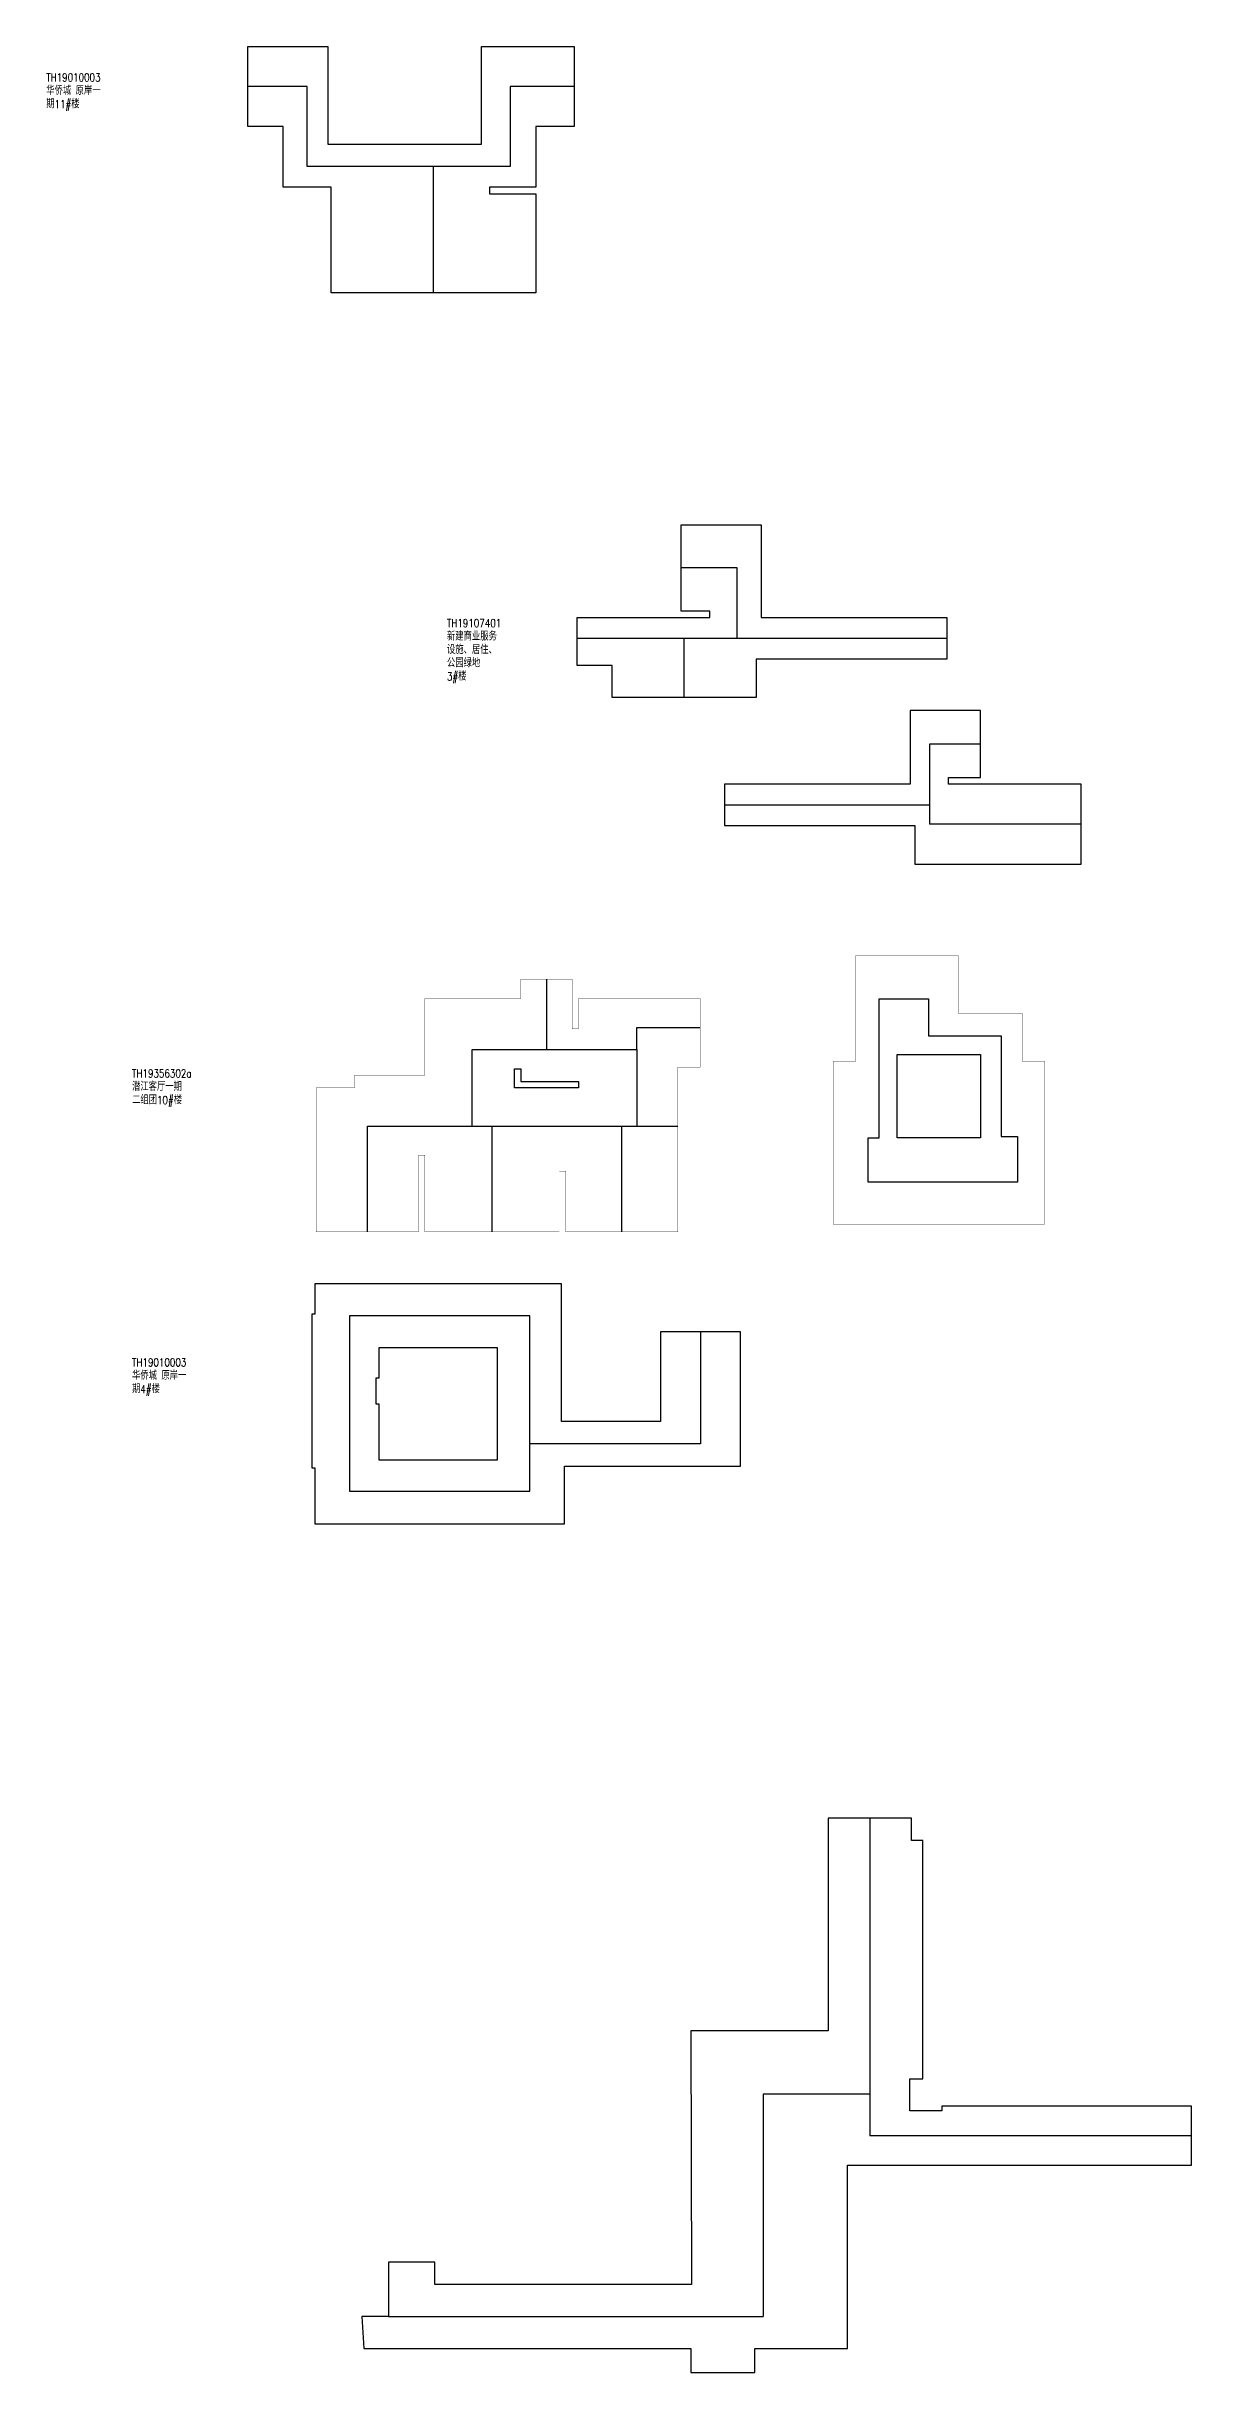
# Model space of a CAD drawing. Extents: x 562698 to 1410372, y 90292 to 698191.
# Drawn here: x 693988 to 729772, y 237357 to 310042 of the extents above; entities that cross this region are included whole.
import ezdxf

# ---------------------------------------------------------------- set-up
doc = ezdxf.new("R2010")
doc.units = 0
doc.header["$LTSCALE"] = 1000
for name, color, linetype in [('2号角度', 3, 'CONTINUOUS'), ('中心线示意', 3, 'CONTINUOUS'), ('墙', 6, 'CONTINUOUS')]:
    doc.layers.add(name, color=color, linetype=linetype)
doc.layers.add('AD-AREA-OUTL', color=31, linetype='CONTINUOUS', plot=False)
doc.styles.add('_TEL_DIM', font='SIMPLEX.shx', dxfattribs={"width": 0.8, "height": 3.5, "bigfont": 'tssdchn.shx'})

msp = doc.modelspace()

# ---------------------------------------------------------------- linework, layer by layer
at = {"layer": 'AD-AREA-OUTL'}
for points in [[(709283, 302342), (702883, 302342), (702883, 305642), (701383, 305642), (701383, 307542), (700283, 307542), (700283, 310042), (702783, 310042), (702783, 306992), (707583, 306992), (707583, 310042), (710483, 310042), (710483, 307542), (709283, 307542), (709283, 305642), (707833, 305642), (707833, 305442), (709283, 305442)], [(716171, 290896), (716171, 289696), (711671, 289696), (711671, 290696), (710571, 290696), (710571, 292196), (714721, 292196), (714721, 292396), (713821, 292396), (713821, 295096), (716321, 295096), (716321, 292196), (722121, 292196), (722121, 290896)], [(715179, 286995), (715179, 285695), (721129, 285695), (721129, 284495), (726329, 284495), (726329, 286995), (722179, 286995), (722179, 287195), (723179, 287195), (723179, 289295), (720979, 289295), (720979, 286995)], [(720578, 278538), (723178, 278538), (723178, 275938), (720578, 275938)], [(710178, 263879), (710178, 265679), (715678, 265679), (715678, 269879), (713178, 269879), (713178, 267079), (710078, 267079), (710078, 271379), (702378, 271379), (702378, 270429), (702278, 270429), (702278, 265629), (702378, 265629), (702378, 263879)], [(708078, 265879), (708078, 269379), (704378, 269379), (704378, 268429), (704278, 268429), (704278, 267629), (704378, 267629), (704378, 265879)], [(706122, 240807), (704672, 240807), (704672, 239107), (703846, 239107), (703908, 238107), (714122, 238107), (714122, 237357), (716122, 237357), (716122, 238107), (719022, 238107), (719022, 243832), (729772, 243832), (729772, 245682), (721972, 245682), (721972, 245532), (720972, 245532), (720972, 246532), (721372, 246532), (721372, 253982), (721022, 253982), (721022, 254682), (718422, 254682), (718422, 248032), (714122, 248032), (714147, 240107), (706122, 240107)]]:
    msp.add_lwpolyline(points, close=True, dxfattribs=at)
at = {"layer": 'AD-AREA-OUTL', "const_width": 10}
for points in [[(722478, 281638), (719278, 281638), (719278, 278338), (718578, 278338), (718578, 273238), (725178, 273238), (725178, 278338), (724478, 278338), (724478, 279838), (722478, 279838)], [(702415, 272998), (705615, 272998), (705615, 275398), (705815, 275398), (705815, 272998), (710015, 272998), (710015, 274898), (710215, 274898), (710215, 272998), (713715, 272998), (713715, 278148), (714415, 278148), (714415, 280298), (710615, 280298), (710615, 279348), (710415, 279348), (710415, 280898), (708815, 280898), (708815, 280298), (705815, 280298), (705815, 277898), (703615, 277898), (703615, 277498), (702415, 277498)]]:
    msp.add_lwpolyline(points, close=True, dxfattribs=at)
at = {"layer": '中心线示意'}
for p, q in [((706083, 302342), (706083, 306292)), ((715571, 293746), (713821, 293746)), ((715571, 291546), (715571, 293746)), ((713921, 289696), (713921, 291546)), ((723179, 288245), (721579, 288245)), ((721579, 288245), (721579, 285745)), ((715179, 286345), (721579, 286345)), ((726329, 285745), (721579, 285745)), ((709615, 280898), (709615, 278701)), ((720015, 280285), (721557, 280285)), ((720015, 275940), (720015, 280285)), ((721557, 280285), (721557, 279130)), ((712440, 278701), (712440, 279385)), ((712440, 279385), (714415, 279385)), ((721557, 279130), (723827, 279130)), ((723827, 279130), (723827, 275981)), ((707290, 276299), (707290, 278701)), ((707290, 278701), (712440, 278701)), ((712440, 278701), (712440, 276299)), ((704015, 272998), (704015, 276299)), ((704015, 276299), (713715, 276299)), ((707915, 272998), (707915, 276299)), ((711965, 272998), (711965, 276299)), ((719672, 274551), (719672, 275940)), ((719672, 275940), (720015, 275940)), ((723827, 275981), (724336, 275981)), ((724336, 275981), (724336, 274551)), ((724336, 274551), (719672, 274551))]:
    msp.add_line(p, q, dxfattribs=at)
at = {"layer": '中心线示意', "color": 3}
for p, q in [((719722, 254682), (719722, 244757)), ((716388, 246056), (716388, 239107)), ((719722, 246056), (716388, 246056)), ((729772, 244757), (719722, 244757)), ((704672, 239107), (716388, 239107))]:
    msp.add_line(p, q, dxfattribs=at)
at = {"layer": '中心线示意'}
for points in [[(710483, 308792), (708483, 308792), (708483, 306292), (702133, 306292), (702133, 308792), (700283, 308792)], [(722121, 291546), (710571, 291546)], [(714428, 269879), (714428, 266380), (709090, 266380)]]:
    msp.add_lwpolyline(points, dxfattribs=at)
msp.add_lwpolyline([(703458, 264899), (709090, 264899), (709090, 270373), (703458, 270373)], close=True, dxfattribs=at)
at = {"layer": '墙'}
msp.add_lwpolyline([(708615, 278098), (708815, 278098), (708815, 277698), (710615, 277698), (710615, 277498), (708615, 277498)], close=True, dxfattribs=at)

# ---------------------------------------------------------------- texts
at = {"layer": '2号角度', "color": 3, "char_height": 250, "attachment_point": 1, "style": '_TEL_DIM'}
for s, insert, width in [('TH19010003华侨城 原岸一期11#楼', (693979, 309201), 1860), ('TH19107401新建商业服务设施、居住、公园绿地\\P3#楼', (706503, 292149), 1770), ('TH19356302a潜江客厅一期二组团10#楼', (696661, 278077), 1770), ('TH19010003华侨城 原岸一期4#楼', (696661, 269048), 1770)]:
    msp.add_mtext(s, dxfattribs=dict(at, insert=insert, width=width))

doc.saveas('drawing.dxf')
